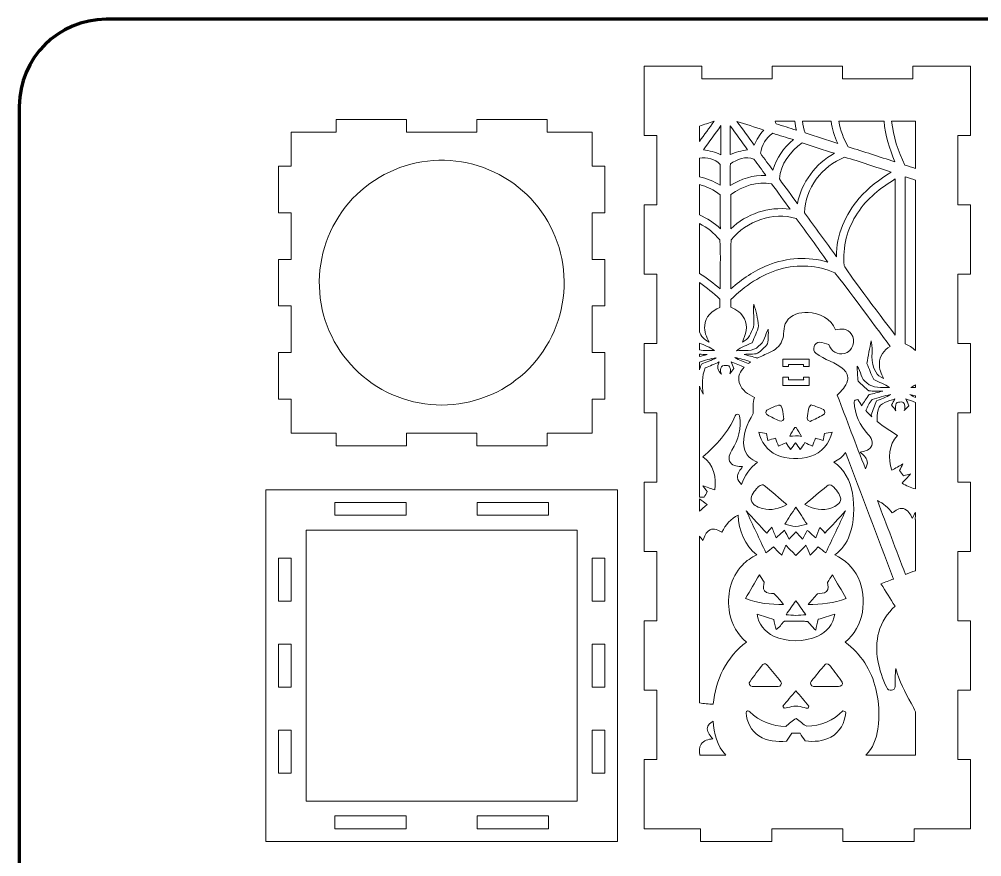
# Model space of a CAD drawing. Header units: centimetres. Extents: x 3.2 to 56.2, y -80.4 to -3.5.
# Drawn here: x 3.19 to 26.67, y -63.33 to -42.9 of the extents above; entities that cross this region are included whole.
import ezdxf

# ---------------------------------------------------------------- set-up
doc = ezdxf.new("R2010")
doc.units = ezdxf.units.CM
doc.header["$MEASUREMENT"] = 0

msp = doc.modelspace()

# ---------------------------------------------------------------- linework, layer by layer
at = {"color": 250, "lineweight": 18, "true_color": 0x231f20}
for points in [[(26.393, -52.501), (26.393, -50.81), (26.083, -50.81), (26.083, -49.119), (26.393, -49.119), (26.393, -47.428), (26.083, -47.428), (26.083, -45.737), (26.393, -45.737), (26.393, -44.046), (24.988, -44.046), (24.988, -44.356), (23.272, -44.356), (23.272, -44.046), (21.557, -44.046), (21.557, -44.356), (19.842, -44.356), (19.842, -44.046), (18.436, -44.046), (18.436, -45.737), (18.746, -45.737), (18.746, -47.428), (18.436, -47.428), (18.436, -49.119), (18.746, -49.119), (18.746, -50.81), (18.436, -50.81), (18.436, -52.501), (18.746, -52.501), (18.746, -54.192), (18.436, -54.192), (18.436, -55.883), (18.746, -55.883), (18.746, -57.574), (18.436, -57.574), (18.436, -59.264), (18.746, -59.264), (18.746, -60.955), (18.436, -60.955), (18.436, -62.646), (19.811, -62.646), (19.811, -62.956), (21.547, -62.956), (21.547, -62.646), (23.283, -62.646), (23.283, -62.956), (25.019, -62.956), (25.019, -62.646), (26.393, -62.646), (26.393, -60.955), (26.083, -60.955), (26.083, -59.264), (26.393, -59.264), (26.393, -57.574), (26.083, -57.574), (26.083, -55.883), (26.393, -55.883), (26.393, -54.192), (26.083, -54.192), (26.083, -52.501), (26.393, -52.501)], [(9.827, -45.657), (10.923, -45.657), (10.923, -45.347), (12.638, -45.347), (12.638, -45.657), (14.353, -45.657), (14.353, -45.347), (16.068, -45.347), (16.068, -45.657), (17.164, -45.657), (17.164, -46.484), (17.474, -46.484), (17.474, -47.621), (17.164, -47.621), (17.164, -48.757), (17.474, -48.757), (17.474, -49.894), (17.164, -49.894), (17.164, -51.031), (17.474, -51.031), (17.474, -52.167), (17.164, -52.167), (17.164, -52.994), (16.068, -52.994), (16.068, -53.304), (14.353, -53.304), (14.353, -52.994), (12.638, -52.994), (12.638, -53.304), (10.923, -53.304), (10.923, -52.994), (9.827, -52.994), (9.827, -52.167), (9.517, -52.167), (9.517, -51.031), (9.827, -51.031), (9.827, -49.894), (9.517, -49.894), (9.517, -48.757), (9.827, -48.757), (9.827, -47.621), (9.517, -47.621), (9.517, -46.484), (9.827, -46.484), (9.827, -45.657), (9.827, -45.657)], [(12.218, -46.627), (12.345, -46.57), (12.474, -46.519), (12.606, -46.475), (12.739, -46.437), (12.875, -46.405), (13.011, -46.379), (13.149, -46.36), (13.287, -46.347), (13.426, -46.34), (13.565, -46.34), (13.704, -46.347), (13.842, -46.36), (13.98, -46.379), (14.116, -46.405), (14.252, -46.437), (14.385, -46.475), (14.517, -46.519), (14.646, -46.57), (14.773, -46.627), (14.897, -46.689), (15.019, -46.757), (15.137, -46.831), (15.251, -46.91), (15.361, -46.994), (15.468, -47.083), (15.57, -47.178), (15.668, -47.276), (15.761, -47.38), (15.849, -47.487), (15.932, -47.599), (16.009, -47.714), (16.082, -47.833), (16.148, -47.954), (16.209, -48.079), (16.264, -48.207), (16.313, -48.337), (16.356, -48.469), (16.393, -48.603), (16.424, -48.739), (16.448, -48.876), (16.465, -49.014), (16.477, -49.152), (16.482, -49.291), (16.48, -49.43), (16.472, -49.569), (16.457, -49.707), (16.436, -49.844), (16.409, -49.981), (16.376, -50.115), (16.336, -50.248), (16.29, -50.38), (16.238, -50.508), (16.18, -50.635), (16.116, -50.758), (16.046, -50.879), (15.971, -50.996), (15.891, -51.109), (15.805, -51.218), (15.715, -51.324), (15.619, -51.425), (15.519, -51.522), (15.415, -51.613), (15.307, -51.7), (15.194, -51.782), (15.078, -51.858), (14.958, -51.929), (14.836, -51.994), (14.71, -52.054), (14.582, -52.107), (14.451, -52.155), (14.319, -52.196), (14.184, -52.231), (14.048, -52.26), (13.911, -52.283), (13.773, -52.299), (13.634, -52.309), (13.495, -52.312), (13.357, -52.309), (13.218, -52.299), (13.08, -52.283), (12.943, -52.26), (12.807, -52.231), (12.672, -52.196), (12.54, -52.155), (12.409, -52.107), (12.281, -52.054), (12.155, -51.994), (12.033, -51.929), (11.913, -51.858), (11.797, -51.782), (11.684, -51.7), (11.576, -51.613), (11.472, -51.522), (11.372, -51.425), (11.276, -51.324), (11.186, -51.218), (11.1, -51.109), (11.02, -50.996), (10.945, -50.879), (10.875, -50.758), (10.811, -50.635), (10.753, -50.508), (10.701, -50.38), (10.655, -50.248), (10.615, -50.115), (10.582, -49.981), (10.555, -49.844), (10.534, -49.707), (10.519, -49.569), (10.511, -49.43), (10.509, -49.291), (10.514, -49.152), (10.526, -49.014), (10.543, -48.876), (10.567, -48.739), (10.598, -48.603), (10.635, -48.469), (10.678, -48.337), (10.727, -48.207), (10.782, -48.079), (10.843, -47.954), (10.909, -47.833), (10.982, -47.714), (11.059, -47.599), (11.142, -47.487), (11.23, -47.38), (11.323, -47.276), (11.421, -47.178), (11.523, -47.083), (11.63, -46.994), (11.74, -46.91), (11.854, -46.831), (11.972, -46.757), (12.094, -46.689), (12.218, -46.627)], [(17.784, -54.38), (9.207, -54.38), (9.207, -62.956), (17.784, -62.956), (17.784, -54.38)], [(10.892, -55), (10.892, -54.69), (12.628, -54.69), (12.628, -55), (10.892, -55), (10.892, -55)], [(14.363, -54.69), (16.099, -54.69), (16.099, -55), (14.363, -55), (14.363, -54.69), (14.363, -54.69)], [(16.802, -61.975), (16.802, -55.361), (10.189, -55.361), (10.189, -61.975), (16.802, -61.975), (16.802, -61.975)], [(9.517, -57.096), (9.517, -56.048), (9.827, -56.048), (9.827, -57.096), (9.517, -57.096), (9.517, -57.096)], [(17.474, -57.096), (17.164, -57.096), (17.164, -56.048), (17.474, -56.048), (17.474, -57.096), (17.474, -57.096)], [(9.827, -59.192), (9.517, -59.192), (9.517, -58.144), (9.827, -58.144), (9.827, -59.192), (9.827, -59.192)], [(17.164, -59.192), (17.164, -58.144), (17.474, -58.144), (17.474, -59.192), (17.164, -59.192), (17.164, -59.192)], [(9.517, -60.24), (9.827, -60.24), (9.827, -61.288), (9.517, -61.288), (9.517, -60.24), (9.517, -60.24)], [(17.474, -61.288), (17.164, -61.288), (17.164, -60.24), (17.474, -60.24), (17.474, -61.288), (17.474, -61.288)], [(12.628, -62.336), (12.628, -62.646), (10.892, -62.646), (10.892, -62.336), (12.628, -62.336), (12.628, -62.336)], [(14.363, -62.646), (14.363, -62.336), (16.099, -62.336), (16.099, -62.646), (14.363, -62.646), (14.363, -62.646)]]:
    msp.add_lwpolyline(points, dxfattribs=at)
at = {"color": 240, "lineweight": 211, "true_color": 0xed1c24}
msp.add_open_spline([(5.311, -42.9), (5.311, -42.9), (54.087, -42.9), (54.087, -42.9), (55.253, -42.9), (56.207, -43.854), (56.207, -45.02), (56.207, -45.02), (56.207, -78.267), (56.207, -78.267), (56.207, -79.433), (55.253, -80.387), (54.087, -80.387), (54.087, -80.387), (5.311, -80.387), (5.311, -80.387), (4.145, -80.387), (3.191, -79.433), (3.191, -78.267), (3.191, -78.267), (3.191, -45.02), (3.191, -45.02), (3.191, -43.854), (4.145, -42.9), (5.311, -42.9)], degree=3, knots=[0, 0, 0, 0, 1, 1, 1, 2, 2, 2, 3, 3, 3, 4, 4, 4, 5, 5, 5, 6, 6, 6, 7, 7, 7, 8, 8, 8, 8], dxfattribs=at)
at = {"color": 250, "lineweight": 18, "true_color": 0x231f20}
for points, knots in [([(20.139, -45.39), (20.022, -45.556), (19.899, -45.717), (19.78, -45.882), (19.78, -45.882), (19.78, -45.508), (19.78, -45.508), (19.898, -45.468), (20.017, -45.429), (20.136, -45.39), (20.136, -45.39), (20.139, -45.39), (20.139, -45.39)], [0, 0, 0, 0, 1, 1, 1, 2, 2, 2, 3, 3, 3, 4, 4, 4, 4]), ([(20.304, -46.204), (20.17, -46.14), (20.025, -46.105), (19.878, -46.089), (20.02, -45.892), (20.162, -45.694), (20.304, -45.495), (20.3, -45.732), (20.3, -45.968), (20.304, -46.204)], [0, 0, 0, 0, 1, 1, 1, 2, 2, 2, 3, 3, 3, 3]), ([(20.956, -46.086), (20.809, -46.106), (20.665, -46.138), (20.532, -46.203), (20.536, -45.968), (20.534, -45.733), (20.534, -45.498), (20.676, -45.693), (20.813, -45.891), (20.956, -46.086)], [0, 0, 0, 0, 1, 1, 1, 2, 2, 2, 3, 3, 3, 3]), ([(21.349, -45.602), (21.255, -45.714), (21.175, -45.837), (21.118, -45.971), (20.979, -45.776), (20.836, -45.584), (20.693, -45.392), (20.913, -45.457), (21.129, -45.534), (21.349, -45.602)], [0, 0, 0, 0, 1, 1, 1, 2, 2, 2, 3, 3, 3, 3]), ([(22.147, -45.608), (21.981, -45.555), (21.817, -45.499), (21.65, -45.451), (21.642, -45.43), (21.635, -45.41), (21.63, -45.39), (21.63, -45.39), (22.108, -45.39), (22.108, -45.39), (22.116, -45.463), (22.129, -45.536), (22.147, -45.608)], [0, 0, 0, 0, 1, 1, 1, 2, 2, 2, 3, 3, 3, 4, 4, 4, 4]), ([(22.36, -45.672), (22.332, -45.58), (22.309, -45.486), (22.296, -45.39), (22.296, -45.39), (22.996, -45.39), (22.996, -45.39), (23.02, -45.577), (23.073, -45.76), (23.158, -45.932), (22.893, -45.843), (22.624, -45.765), (22.36, -45.672)], [0, 0, 0, 0, 1, 1, 1, 2, 2, 2, 3, 3, 3, 4, 4, 4, 4]), ([(23.412, -46.015), (23.302, -45.822), (23.215, -45.609), (23.179, -45.39), (23.179, -45.39), (24.285, -45.39), (24.285, -45.39), (24.311, -45.732), (24.417, -46.062), (24.547, -46.378), (24.17, -46.254), (23.792, -46.131), (23.412, -46.015)], [0, 0, 0, 0, 1, 1, 1, 2, 2, 2, 3, 3, 3, 4, 4, 4, 4]), ([(25.05, -46.537), (24.965, -46.51), (24.879, -46.483), (24.794, -46.456), (24.63, -46.124), (24.506, -45.76), (24.47, -45.39), (24.47, -45.39), (25.05, -45.39), (25.05, -45.39), (25.05, -45.39), (25.05, -46.537), (25.05, -46.537)], [0, 0, 0, 0, 1, 1, 1, 2, 2, 2, 3, 3, 3, 4, 4, 4, 4]), ([(22.073, -45.837), (21.839, -46.031), (21.66, -46.287), (21.572, -46.579), (21.469, -46.444), (21.369, -46.307), (21.269, -46.171), (21.303, -45.975), (21.399, -45.79), (21.57, -45.68), (21.737, -45.733), (21.903, -45.79), (22.073, -45.837)], [0, 0, 0, 0, 1, 1, 1, 2, 2, 2, 3, 3, 3, 4, 4, 4, 4]), ([(23.075, -46.171), (22.611, -46.424), (22.272, -46.879), (22.172, -47.399), (22.031, -47.194), (21.87, -47.002), (21.735, -46.793), (21.75, -46.429), (22.005, -46.123), (22.287, -45.914), (22.549, -46), (22.81, -46.092), (23.075, -46.171)], [0, 0, 0, 0, 1, 1, 1, 2, 2, 2, 3, 3, 3, 4, 4, 4, 4]), ([(21.403, -46.714), (21.095, -46.694), (20.793, -46.796), (20.534, -46.959), (20.534, -46.782), (20.533, -46.606), (20.536, -46.43), (20.699, -46.32), (20.913, -46.229), (21.106, -46.312), (21.218, -46.435), (21.302, -46.582), (21.403, -46.714)], [0, 0, 0, 0, 1, 1, 1, 2, 2, 2, 3, 3, 3, 4, 4, 4, 4]), ([(20.29, -46.946), (20.131, -46.853), (19.959, -46.78), (19.78, -46.741), (19.78, -46.741), (19.78, -46.287), (19.78, -46.287), (19.961, -46.272), (20.168, -46.297), (20.285, -46.447), (20.297, -46.613), (20.286, -46.78), (20.29, -46.946)], [0, 0, 0, 0, 1, 1, 1, 2, 2, 2, 3, 3, 3, 4, 4, 4, 4]), ([(23.125, -48.692), (22.873, -48.329), (22.593, -47.985), (22.346, -47.619), (22.354, -47.027), (22.776, -46.483), (23.321, -46.267), (23.705, -46.368), (24.08, -46.512), (24.461, -46.628), (24.178, -46.811), (23.899, -47.006), (23.68, -47.265), (23.338, -47.656), (23.115, -48.167), (23.125, -48.692)], [0, 0, 0, 0, 1, 1, 1, 2, 2, 2, 3, 3, 3, 4, 4, 4, 5, 5, 5, 5]), ([(20.292, -48.009), (20.141, -47.87), (19.967, -47.756), (19.78, -47.673), (19.78, -47.673), (19.78, -46.933), (19.78, -46.933), (19.963, -46.98), (20.137, -47.068), (20.29, -47.18), (20.291, -47.456), (20.288, -47.733), (20.292, -48.009)], [0, 0, 0, 0, 1, 1, 1, 2, 2, 2, 3, 3, 3, 4, 4, 4, 4]), ([(21.993, -47.532), (21.468, -47.468), (20.925, -47.644), (20.545, -48.012), (20.549, -47.734), (20.545, -47.455), (20.548, -47.177), (20.831, -46.975), (21.187, -46.839), (21.538, -46.919), (21.706, -47.11), (21.833, -47.334), (21.993, -47.532)], [0, 0, 0, 0, 1, 1, 1, 2, 2, 2, 3, 3, 3, 4, 4, 4, 4]), ([(23.312, -48.91), (23.266, -48.461), (23.388, -48.002), (23.639, -47.628), (23.864, -47.275), (24.202, -47.015), (24.553, -46.797), (24.556, -48.066), (24.552, -49.336), (24.555, -50.605), (24.141, -50.055), (23.352, -49.016), (23.312, -48.91)], [0, 0, 0, 0, 1, 1, 1, 2, 2, 2, 3, 3, 3, 4, 4, 4, 4]), ([(25.05, -50.978), (24.98, -50.908), (24.891, -50.855), (24.798, -50.822), (24.8, -49.462), (24.797, -48.103), (24.8, -46.744), (24.883, -46.77), (24.967, -46.797), (25.05, -46.824), (25.05, -46.824), (25.05, -50.978), (25.05, -50.978)], [0, 0, 0, 0, 1, 1, 1, 2, 2, 2, 3, 3, 3, 4, 4, 4, 4]), ([(22.912, -48.824), (22.436, -48.684), (21.915, -48.713), (21.456, -48.9), (21.117, -49.03), (20.817, -49.24), (20.546, -49.479), (20.555, -49.079), (20.531, -48.678), (20.557, -48.28), (20.929, -47.826), (21.576, -47.586), (22.143, -47.763), (22.41, -48.108), (22.655, -48.471), (22.912, -48.824)], [0, 0, 0, 0, 1, 1, 1, 2, 2, 2, 3, 3, 3, 4, 4, 4, 5, 5, 5, 5]), ([(20.275, -48.281), (20.31, -48.677), (20.278, -49.08), (20.29, -49.479), (20.132, -49.338), (19.961, -49.21), (19.78, -49.101), (19.78, -49.101), (19.78, -47.882), (19.78, -47.882), (19.97, -47.98), (20.141, -48.116), (20.275, -48.281)], [0, 0, 0, 0, 1, 1, 1, 2, 2, 2, 3, 3, 3, 4, 4, 4, 4]), ([(23.391, -51.713), (23.417, -51.617), (23.375, -51.514), (23.304, -51.448), (23.109, -51.263), (22.826, -51.218), (22.623, -51.047), (22.514, -50.971), (22.583, -50.783), (22.71, -50.778), (22.788, -50.783), (22.863, -50.81), (22.938, -50.835), (22.984, -50.992), (23.154, -51.102), (23.317, -51.054), (23.521, -51.011), (23.614, -50.735), (23.481, -50.575), (23.399, -50.452), (23.231, -50.434), (23.1, -50.479), (22.999, -50.208), (22.707, -50.058), (22.43, -50.052), (22.234, -50.043), (22.014, -50.104), (21.903, -50.278), (21.81, -50.419), (21.865, -50.6), (21.795, -50.749), (21.745, -50.885), (21.621, -50.974), (21.494, -51.032), (21.392, -51.078), (21.287, -51.119), (21.187, -51.169), (21.187, -51.169), (21.183, -51.161), (21.183, -51.161), (21.079, -51.134), (20.975, -51.107), (20.873, -51.077), (20.981, -51.064), (21.096, -51.082), (21.201, -51.05), (21.291, -50.984), (21.375, -50.905), (21.445, -50.816), (21.462, -50.698), (21.465, -50.577), (21.46, -50.458), (21.384, -50.598), (21.372, -50.782), (21.226, -50.874), (21.086, -51.023), (20.863, -50.964), (20.683, -50.987), (20.798, -50.898), (20.938, -50.85), (21.071, -50.791), (21.12, -50.653), (21.193, -50.521), (21.225, -50.377), (21.2, -50.199), (21.17, -50.018), (21.106, -49.849), (21.089, -50.036), (21.129, -50.227), (21.097, -50.413), (21.043, -50.556), (20.981, -50.714), (20.828, -50.775), (20.91, -50.601), (20.977, -50.39), (20.877, -50.207), (20.817, -50.067), (20.681, -49.986), (20.548, -49.927), (20.546, -49.864), (20.546, -49.8), (20.546, -49.737), (20.889, -49.411), (21.286, -49.125), (21.749, -48.997), (22.184, -48.871), (22.666, -48.897), (23.08, -49.088), (23.172, -49.168), (24.06, -50.379), (24.434, -50.88), (24.285, -50.97), (24.168, -51.116), (24.174, -51.299), (24.156, -51.43), (24.216, -51.551), (24.275, -51.663), (24.195, -51.628), (24.11, -51.588), (24.083, -51.498), (23.927, -51.274), (24.029, -50.995), (23.973, -50.746), (23.93, -50.928), (23.901, -51.112), (23.864, -51.295), (23.924, -51.424), (23.966, -51.563), (24.034, -51.688), (24.159, -51.758), (24.301, -51.796), (24.416, -51.885), (24.231, -51.87), (24.01, -51.914), (23.866, -51.769), (23.714, -51.683), (23.726, -51.491), (23.632, -51.364), (23.629, -51.487), (23.642, -51.609), (23.653, -51.731), (23.738, -51.81), (23.819, -51.894), (23.913, -51.964), (24.024, -51.978), (24.138, -51.969), (24.251, -51.972), (24.141, -52.003), (24.029, -52.029), (23.92, -52.057), (23.868, -52.148), (23.785, -52.231), (23.744, -52.328), (23.709, -52.279), (23.676, -52.229), (23.646, -52.176), (23.606, -52.182), (23.546, -52.184), (23.558, -52.242), (23.567, -52.532), (23.694, -52.812), (23.892, -53.021), (23.971, -53.103), (24.036, -53.236), (23.966, -53.342), (23.903, -53.422), (23.795, -53.44), (23.702, -53.462), (23.774, -53.522), (23.851, -53.59), (23.873, -53.686), (23.892, -53.75), (23.853, -53.811), (23.834, -53.869), (23.592, -53.275), (23.377, -52.669), (23.142, -52.071), (23.246, -51.97), (23.355, -51.859), (23.391, -51.713)], [0, 0, 0, 0, 1, 1, 1, 2, 2, 2, 3, 3, 3, 4, 4, 4, 5, 5, 5, 6, 6, 6, 7, 7, 7, 8, 8, 8, 9, 9, 9, 10, 10, 10, 11, 11, 11, 12, 12, 12, 13, 13, 13, 14, 14, 14, 15, 15, 15, 16, 16, 16, 17, 17, 17, 18, 18, 18, 19, 19, 19, 20, 20, 20, 21, 21, 21, 22, 22, 22, 23, 23, 23, 24, 24, 24, 25, 25, 25, 26, 26, 26, 27, 27, 27, 28, 28, 28, 29, 29, 29, 30, 30, 30, 31, 31, 31, 32, 32, 32, 33, 33, 33, 34, 34, 34, 35, 35, 35, 36, 36, 36, 37, 37, 37, 38, 38, 38, 39, 39, 39, 40, 40, 40, 41, 41, 41, 42, 42, 42, 43, 43, 43, 44, 44, 44, 45, 45, 45, 46, 46, 46, 47, 47, 47, 48, 48, 48, 49, 49, 49, 50, 50, 50, 51, 51, 51, 52, 52, 52, 53, 53, 53, 53]), ([(20.279, -49.726), (20.277, -49.794), (20.276, -49.863), (20.275, -49.931), (20.09, -50.004), (19.922, -50.163), (19.911, -50.372), (19.89, -50.516), (19.954, -50.65), (20.02, -50.774), (19.895, -50.72), (19.822, -50.631), (19.78, -50.525), (19.78, -50.525), (19.78, -49.326), (19.78, -49.326), (19.957, -49.444), (20.123, -49.58), (20.279, -49.726)], [0, 0, 0, 0, 1, 1, 1, 2, 2, 2, 3, 3, 3, 4, 4, 4, 5, 5, 5, 6, 6, 6, 6]), ([(20.15, -50.981), (20.031, -50.975), (19.898, -50.993), (19.78, -50.965), (19.78, -50.965), (19.78, -50.799), (19.78, -50.799), (19.907, -50.851), (20.035, -50.903), (20.15, -50.981)], [0, 0, 0, 0, 1, 1, 1, 2, 2, 2, 3, 3, 3, 3]), ([(19.967, -51.082), (19.904, -51.098), (19.842, -51.112), (19.78, -51.126), (19.78, -51.126), (19.78, -51.069), (19.78, -51.069), (19.842, -51.072), (19.904, -51.077), (19.967, -51.082)], [0, 0, 0, 0, 1, 1, 1, 2, 2, 2, 3, 3, 3, 3]), ([(20.191, -51.163), (20.075, -51.22), (19.953, -51.265), (19.833, -51.311), (19.815, -51.359), (19.797, -51.406), (19.78, -51.454), (19.78, -51.454), (19.78, -51.266), (19.78, -51.266), (19.914, -51.223), (20.049, -51.173), (20.191, -51.163)], [0, 0, 0, 0, 1, 1, 1, 2, 2, 2, 3, 3, 3, 4, 4, 4, 4]), ([(21.03, -51.259), (21.011, -51.272), (20.992, -51.286), (20.974, -51.3), (20.861, -51.259), (20.747, -51.219), (20.647, -51.152), (20.776, -51.178), (20.905, -51.213), (21.03, -51.259)], [0, 0, 0, 0, 1, 1, 1, 2, 2, 2, 3, 3, 3, 3]), ([(20.869, -53.354), (20.902, -53.523), (21.041, -53.647), (21.197, -53.707), (21.009, -53.84), (20.881, -54.037), (20.805, -54.251), (20.763, -54.201), (20.708, -54.149), (20.712, -54.077), (20.703, -53.974), (20.776, -53.89), (20.835, -53.814), (20.731, -53.808), (20.605, -53.808), (20.537, -53.714), (20.473, -53.62), (20.518, -53.497), (20.573, -53.409), (20.731, -53.167), (20.81, -52.865), (20.76, -52.577), (20.756, -52.516), (20.664, -52.517), (20.653, -52.573), (20.495, -52.975), (20.187, -53.294), (19.866, -53.573), (20.123, -53.749), (20.208, -54.089), (20.155, -54.384), (20.058, -54.349), (19.962, -54.313), (19.864, -54.279), (19.899, -54.327), (19.935, -54.375), (19.971, -54.423), (19.946, -54.469), (19.922, -54.516), (19.899, -54.562), (19.859, -54.56), (19.819, -54.558), (19.78, -54.556), (19.78, -54.556), (19.78, -51.848), (19.78, -51.848), (19.807, -51.916), (19.839, -51.982), (19.871, -52.048), (19.858, -51.832), (19.826, -51.61), (19.924, -51.406), (20.037, -51.357), (20.151, -51.309), (20.265, -51.261), (20.204, -51.372), (20.223, -51.48), (20.316, -51.56), (20.277, -51.469), (20.293, -51.322), (20.427, -51.344), (20.551, -51.332), (20.548, -51.464), (20.522, -51.55), (20.555, -51.506), (20.59, -51.463), (20.624, -51.42), (20.6, -51.367), (20.578, -51.313), (20.557, -51.26), (20.663, -51.302), (20.769, -51.345), (20.875, -51.389), (20.78, -51.487), (20.708, -51.619), (20.751, -51.758), (20.827, -51.989), (20.967, -52.034), (21.121, -52.126), (21.075, -52.252), (21.09, -52.387), (21.093, -52.517), (20.948, -52.768), (20.814, -53.056), (20.869, -53.354)], [0, 0, 0, 0, 1, 1, 1, 2, 2, 2, 3, 3, 3, 4, 4, 4, 5, 5, 5, 6, 6, 6, 7, 7, 7, 8, 8, 8, 9, 9, 9, 10, 10, 10, 11, 11, 11, 12, 12, 12, 13, 13, 13, 14, 14, 14, 15, 15, 15, 16, 16, 16, 17, 17, 17, 18, 18, 18, 19, 19, 19, 20, 20, 20, 21, 21, 21, 22, 22, 22, 23, 23, 23, 24, 24, 24, 25, 25, 25, 26, 26, 26, 27, 27, 27, 28, 28, 28, 28]), ([(21.817, -51.374), (21.816, -51.286), (21.816, -51.282), (21.816, -51.194), (22.029, -51.193), (22.242, -51.194), (22.455, -51.194), (22.455, -51.282), (22.455, -51.287), (22.454, -51.375), (22.409, -51.375), (22.366, -51.374), (22.322, -51.374), (22.322, -51.33), (22.322, -51.37), (22.323, -51.326), (22.201, -51.325), (22.078, -51.325), (21.956, -51.325), (21.955, -51.369), (21.954, -51.331), (21.954, -51.375), (21.908, -51.375), (21.862, -51.374), (21.817, -51.374)], [0, 0, 0, 0, 1, 1, 1, 2, 2, 2, 3, 3, 3, 4, 4, 4, 5, 5, 5, 6, 6, 6, 7, 7, 7, 8, 8, 8, 8]), ([(21.816, -51.832), (21.816, -51.744), (21.815, -51.718), (21.816, -51.63), (21.862, -51.63), (21.908, -51.63), (21.955, -51.631), (21.955, -51.672), (21.955, -51.652), (21.955, -51.694), (22.078, -51.693), (22.201, -51.694), (22.324, -51.694), (22.323, -51.652), (22.322, -51.673), (22.322, -51.631), (22.366, -51.631), (22.411, -51.631), (22.455, -51.631), (22.455, -51.719), (22.455, -51.744), (22.454, -51.832), (22.242, -51.833), (22.029, -51.833), (21.816, -51.832)], [0, 0, 0, 0, 1, 1, 1, 2, 2, 2, 3, 3, 3, 4, 4, 4, 5, 5, 5, 6, 6, 6, 7, 7, 7, 8, 8, 8, 8]), ([(24.94, -51.884), (24.975, -51.859), (25.012, -51.838), (25.05, -51.818), (25.05, -51.818), (25.05, -51.882), (25.05, -51.882), (25.013, -51.883), (24.976, -51.883), (24.94, -51.884)], [0, 0, 0, 0, 1, 1, 1, 2, 2, 2, 3, 3, 3, 3]), ([(23.84, -52.448), (23.875, -52.351), (23.922, -52.259), (23.996, -52.179), (24.144, -52.133), (24.29, -52.082), (24.443, -52.056), (24.336, -52.123), (24.216, -52.163), (24.099, -52.207), (24.054, -52.321), (24.013, -52.437), (23.973, -52.553), (23.978, -52.57), (23.984, -52.586), (23.99, -52.603), (23.937, -52.554), (23.887, -52.502), (23.84, -52.448)], [0, 0, 0, 0, 1, 1, 1, 2, 2, 2, 3, 3, 3, 4, 4, 4, 5, 5, 5, 6, 6, 6, 6]), ([(25.05, -52.125), (25.002, -52.105), (24.955, -52.082), (24.91, -52.055), (24.957, -52.062), (25.003, -52.072), (25.05, -52.084), (25.05, -52.084), (25.05, -52.125), (25.05, -52.125)], [0, 0, 0, 0, 1, 1, 1, 2, 2, 2, 3, 3, 3, 3]), ([(21.424, -52.435), (21.489, -52.396), (21.562, -52.373), (21.632, -52.342), (21.678, -52.327), (21.737, -52.286), (21.777, -52.335), (21.815, -52.418), (21.819, -52.513), (21.836, -52.602), (21.857, -52.658), (21.792, -52.734), (21.734, -52.699), (21.635, -52.654), (21.537, -52.604), (21.44, -52.553), (21.396, -52.531), (21.392, -52.469), (21.424, -52.435)], [0, 0, 0, 0, 1, 1, 1, 2, 2, 2, 3, 3, 3, 4, 4, 4, 5, 5, 5, 6, 6, 6, 6]), ([(22.425, -52.519), (22.444, -52.455), (22.431, -52.372), (22.487, -52.325), (22.487, -52.325), (22.51, -52.308), (22.51, -52.308), (22.612, -52.336), (22.71, -52.38), (22.806, -52.424), (22.859, -52.449), (22.855, -52.532), (22.801, -52.554), (22.695, -52.608), (22.591, -52.664), (22.482, -52.71), (22.381, -52.698), (22.41, -52.586), (22.425, -52.519)], [0, 0, 0, 0, 1, 1, 1, 2, 2, 2, 3, 3, 3, 4, 4, 4, 5, 5, 5, 6, 6, 6, 6]), ([(24.12, -52.716), (24.112, -52.62), (24.111, -52.524), (24.144, -52.431), (24.173, -52.238), (24.401, -52.227), (24.548, -52.163), (24.521, -52.212), (24.495, -52.261), (24.469, -52.31), (24.502, -52.356), (24.536, -52.403), (24.571, -52.45), (24.548, -52.372), (24.554, -52.219), (24.673, -52.239), (24.8, -52.213), (24.814, -52.358), (24.778, -52.446), (24.815, -52.406), (24.853, -52.367), (24.891, -52.328), (24.865, -52.272), (24.84, -52.218), (24.816, -52.163), (24.896, -52.188), (24.973, -52.219), (25.05, -52.252), (25.05, -52.252), (25.05, -54.354), (25.05, -54.354), (24.934, -54.329), (24.823, -54.281), (24.725, -54.217), (24.794, -54.141), (24.866, -54.069), (24.932, -53.992), (24.875, -54.006), (24.818, -54.021), (24.762, -54.035), (24.729, -53.993), (24.695, -53.951), (24.661, -53.91), (24.689, -53.856), (24.718, -53.802), (24.745, -53.748), (24.654, -53.799), (24.565, -53.852), (24.475, -53.903), (24.371, -53.62), (24.395, -53.277), (24.614, -53.054), (24.444, -52.953), (24.275, -52.843), (24.12, -52.716)], [0, 0, 0, 0, 1, 1, 1, 2, 2, 2, 3, 3, 3, 4, 4, 4, 5, 5, 5, 6, 6, 6, 7, 7, 7, 8, 8, 8, 9, 9, 9, 10, 10, 10, 11, 11, 11, 12, 12, 12, 13, 13, 13, 14, 14, 14, 15, 15, 15, 16, 16, 16, 17, 17, 17, 18, 18, 18, 18]), ([(22.797, -53.173), (22.808, -53.118), (22.818, -53.064), (22.829, -53.009), (22.891, -52.998), (22.954, -52.986), (23.017, -52.975), (22.962, -53.246), (22.76, -53.479), (22.496, -53.562), (22.226, -53.643), (21.923, -53.641), (21.663, -53.526), (21.439, -53.427), (21.282, -53.212), (21.229, -52.976), (21.292, -52.986), (21.355, -52.998), (21.419, -53.009), (21.429, -53.064), (21.439, -53.119), (21.45, -53.174), (21.512, -53.156), (21.574, -53.138), (21.636, -53.12), (21.66, -53.184), (21.685, -53.247), (21.709, -53.311), (21.771, -53.284), (21.834, -53.257), (21.896, -53.231), (21.931, -53.286), (21.968, -53.341), (22.004, -53.395), (22.044, -53.341), (22.084, -53.287), (22.127, -53.235), (22.166, -53.289), (22.204, -53.343), (22.242, -53.397), (22.279, -53.341), (22.316, -53.284), (22.354, -53.228), (22.414, -53.257), (22.475, -53.285), (22.536, -53.314), (22.561, -53.249), (22.587, -53.185), (22.612, -53.121), (22.674, -53.138), (22.735, -53.155), (22.797, -53.173)], [0, 0, 0, 0, 1, 1, 1, 2, 2, 2, 3, 3, 3, 4, 4, 4, 5, 5, 5, 6, 6, 6, 7, 7, 7, 8, 8, 8, 9, 9, 9, 10, 10, 10, 11, 11, 11, 12, 12, 12, 13, 13, 13, 14, 14, 14, 15, 15, 15, 16, 16, 16, 17, 17, 17, 17]), ([(21.984, -53.068), (22.016, -52.995), (22.06, -52.926), (22.108, -52.863), (22.116, -52.862), (22.13, -52.862), (22.137, -52.862), (22.19, -52.929), (22.231, -53.004), (22.27, -53.079), (22.175, -53.05), (22.077, -53.077), (21.984, -53.068)], [0, 0, 0, 0, 1, 1, 1, 2, 2, 2, 3, 3, 3, 4, 4, 4, 4]), ([(23.062, -53.702), (23.176, -53.653), (23.278, -53.575), (23.342, -53.466), (23.732, -54.497), (24.127, -55.526), (24.516, -56.557), (24.413, -56.594), (24.311, -56.632), (24.21, -56.672), (24.324, -56.855), (24.439, -57.037), (24.554, -57.22), (24.369, -57.39), (24.218, -57.604), (24.156, -57.85), (24.033, -58.306), (24.154, -58.789), (24.351, -59.206), (24.384, -59.303), (24.555, -59.284), (24.559, -59.179), (24.56, -59.033), (24.552, -58.887), (24.573, -58.742), (24.648, -59.042), (24.795, -59.317), (24.946, -59.584), (24.991, -59.659), (25.024, -59.729), (25.05, -59.795), (25.05, -59.795), (25.05, -60.851), (25.05, -60.851), (24.646, -60.851), (24.243, -60.85), (23.84, -60.851), (24.01, -60.682), (24.102, -60.45), (24.133, -60.215), (24.173, -59.889), (24.164, -59.555), (24.085, -59.235), (23.977, -58.785), (23.714, -58.371), (23.339, -58.097), (23.796, -57.726), (23.889, -57.037), (23.65, -56.518), (23.537, -56.274), (23.329, -56.082), (23.087, -55.968), (23.248, -55.843), (23.374, -55.673), (23.444, -55.481), (23.564, -55.158), (23.565, -54.801), (23.511, -54.464), (23.462, -54.167), (23.319, -53.872), (23.062, -53.702)], [0, 0, 0, 0, 1, 1, 1, 2, 2, 2, 3, 3, 3, 4, 4, 4, 5, 5, 5, 6, 6, 6, 7, 7, 7, 8, 8, 8, 9, 9, 9, 10, 10, 10, 11, 11, 11, 12, 12, 12, 13, 13, 13, 14, 14, 14, 15, 15, 15, 16, 16, 16, 17, 17, 17, 18, 18, 18, 19, 19, 19, 20, 20, 20, 20]), ([(21.176, -54.351), (21.221, -54.301), (21.291, -54.222), (21.362, -54.276), (21.548, -54.427), (21.73, -54.583), (21.91, -54.741), (21.735, -54.838), (21.524, -54.894), (21.326, -54.837), (21.226, -54.809), (21.109, -54.772), (21.058, -54.673), (21.011, -54.552), (21.101, -54.437), (21.176, -54.351)], [0, 0, 0, 0, 1, 1, 1, 2, 2, 2, 3, 3, 3, 4, 4, 4, 5, 5, 5, 5]), ([(22.354, -54.741), (22.534, -54.591), (22.709, -54.436), (22.89, -54.288), (22.925, -54.251), (22.987, -54.246), (23.022, -54.285), (23.116, -54.369), (23.208, -54.472), (23.227, -54.602), (23.22, -54.719), (23.107, -54.783), (23.008, -54.818), (22.793, -54.901), (22.55, -54.852), (22.354, -54.741)], [0, 0, 0, 0, 1, 1, 1, 2, 2, 2, 3, 3, 3, 4, 4, 4, 5, 5, 5, 5]), ([(19.78, -54.598), (19.842, -54.644), (19.904, -54.69), (19.966, -54.737), (19.896, -54.8), (19.837, -54.856), (19.78, -54.9), (19.78, -54.9), (19.78, -54.598), (19.78, -54.598)], [0, 0, 0, 0, 1, 1, 1, 2, 2, 2, 3, 3, 3, 3]), ([(24.976, -55.071), (24.998, -55.027), (25.02, -54.978), (25.05, -54.936), (25.05, -54.936), (25.05, -55.035), (25.05, -55.035), (25.038, -55.059), (25.035, -55.082), (25.047, -55.101), (25.047, -55.101), (25.05, -55.105), (25.05, -55.105), (25.05, -55.105), (25.05, -56.352), (25.05, -56.352), (24.969, -56.384), (24.888, -56.415), (24.807, -56.446), (24.58, -55.844), (24.349, -55.244), (24.123, -54.642), (24.267, -54.711), (24.389, -54.819), (24.485, -54.945), (24.562, -54.888), (24.652, -54.815), (24.756, -54.839), (24.865, -54.868), (24.93, -54.975), (24.976, -55.071)], [0, 0, 0, 0, 1, 1, 1, 2, 2, 2, 3, 3, 3, 4, 4, 4, 5, 5, 5, 6, 6, 6, 7, 7, 7, 8, 8, 8, 9, 9, 9, 10, 10, 10, 10]), ([(20.924, -54.896), (21.092, -55.075), (21.258, -55.255), (21.423, -55.437), (21.464, -55.389), (21.505, -55.341), (21.547, -55.294), (21.582, -55.38), (21.616, -55.466), (21.651, -55.553), (21.718, -55.49), (21.787, -55.429), (21.855, -55.367), (21.892, -55.438), (21.931, -55.509), (21.968, -55.58), (22.024, -55.523), (22.08, -55.465), (22.133, -55.405), (22.188, -55.463), (22.242, -55.522), (22.297, -55.581), (22.335, -55.51), (22.375, -55.44), (22.413, -55.369), (22.481, -55.43), (22.549, -55.491), (22.617, -55.551), (22.653, -55.466), (22.686, -55.381), (22.721, -55.295), (22.762, -55.341), (22.803, -55.388), (22.844, -55.434), (23.01, -55.255), (23.178, -55.077), (23.342, -54.895), (23.186, -55.237), (23.026, -55.577), (22.863, -55.916), (22.801, -55.87), (22.741, -55.822), (22.681, -55.773), (22.615, -55.841), (22.549, -55.908), (22.481, -55.973), (22.447, -55.892), (22.414, -55.811), (22.38, -55.731), (22.299, -55.815), (22.218, -55.899), (22.135, -55.981), (22.052, -55.898), (21.97, -55.815), (21.886, -55.733), (21.854, -55.812), (21.82, -55.892), (21.788, -55.971), (21.721, -55.906), (21.654, -55.84), (21.588, -55.773), (21.527, -55.821), (21.466, -55.87), (21.405, -55.918), (21.244, -55.578), (21.083, -55.237), (20.924, -54.896)], [0, 0, 0, 0, 1, 1, 1, 2, 2, 2, 3, 3, 3, 4, 4, 4, 5, 5, 5, 6, 6, 6, 7, 7, 7, 8, 8, 8, 9, 9, 9, 10, 10, 10, 11, 11, 11, 12, 12, 12, 13, 13, 13, 14, 14, 14, 15, 15, 15, 16, 16, 16, 17, 17, 17, 18, 18, 18, 19, 19, 19, 20, 20, 20, 21, 21, 21, 22, 22, 22, 22]), ([(21.863, -55.217), (21.954, -55.08), (22.041, -54.939), (22.133, -54.802), (22.228, -54.938), (22.313, -55.081), (22.407, -55.218), (22.313, -55.236), (22.221, -55.266), (22.126, -55.276), (22.037, -55.261), (21.95, -55.236), (21.863, -55.217)], [0, 0, 0, 0, 1, 1, 1, 2, 2, 2, 3, 3, 3, 4, 4, 4, 4]), ([(20.725, -55), (20.746, -55.364), (20.879, -55.745), (21.183, -55.969), (21.051, -56.03), (20.927, -56.11), (20.828, -56.217), (20.531, -56.518), (20.443, -56.975), (20.515, -57.381), (20.561, -57.661), (20.716, -57.914), (20.929, -58.097), (20.446, -58.446), (20.166, -59.024), (20.12, -59.61), (20.006, -59.605), (19.892, -59.595), (19.78, -59.578), (19.78, -59.578), (19.78, -55.507), (19.78, -55.507), (19.812, -55.542), (19.84, -55.583), (19.867, -55.62), (19.9, -55.52), (19.938, -55.404), (20.041, -55.356), (20.14, -55.307), (20.242, -55.368), (20.331, -55.411), (20.418, -55.239), (20.547, -55.082), (20.725, -55)], [0, 0, 0, 0, 1, 1, 1, 2, 2, 2, 3, 3, 3, 4, 4, 4, 5, 5, 5, 6, 6, 6, 7, 7, 7, 8, 8, 8, 9, 9, 9, 10, 10, 10, 11, 11, 11, 11]), ([(20.908, -57.03), (21.019, -56.837), (21.131, -56.645), (21.244, -56.454), (21.282, -56.513), (21.323, -56.57), (21.358, -56.631), (21.362, -56.702), (21.319, -56.784), (21.372, -56.845), (21.425, -56.914), (21.522, -56.907), (21.6, -56.909), (21.682, -56.995), (21.761, -57.084), (21.836, -57.177), (21.523, -57.171), (21.199, -57.158), (20.908, -57.03)], [0, 0, 0, 0, 1, 1, 1, 2, 2, 2, 3, 3, 3, 4, 4, 4, 5, 5, 5, 6, 6, 6, 6]), ([(22.879, -56.862), (22.95, -56.808), (22.913, -56.711), (22.904, -56.637), (22.944, -56.576), (22.985, -56.515), (23.026, -56.454), (23.136, -56.647), (23.251, -56.837), (23.361, -57.031), (23.068, -57.155), (22.745, -57.173), (22.432, -57.176), (22.507, -57.089), (22.582, -56.999), (22.661, -56.915), (22.733, -56.898), (22.821, -56.919), (22.879, -56.862)], [0, 0, 0, 0, 1, 1, 1, 2, 2, 2, 3, 3, 3, 4, 4, 4, 5, 5, 5, 6, 6, 6, 6]), ([(21.894, -57.426), (21.973, -57.312), (22.054, -57.199), (22.134, -57.086), (22.215, -57.198), (22.293, -57.314), (22.376, -57.426), (22.216, -57.447), (22.054, -57.448), (21.894, -57.426)], [0, 0, 0, 0, 1, 1, 1, 2, 2, 2, 3, 3, 3, 3]), ([(21.853, -57.587), (22.017, -57.589), (22.181, -57.587), (22.345, -57.588), (22.378, -57.59), (22.421, -57.58), (22.442, -57.614), (22.502, -57.678), (22.559, -57.744), (22.618, -57.807), (22.637, -57.718), (22.655, -57.629), (22.674, -57.539), (22.809, -57.498), (22.943, -57.453), (23.08, -57.417), (23.05, -57.653), (22.883, -57.856), (22.667, -57.95), (22.33, -58.098), (21.927, -58.098), (21.591, -57.946), (21.378, -57.851), (21.216, -57.647), (21.189, -57.413), (21.324, -57.456), (21.46, -57.497), (21.595, -57.54), (21.612, -57.623), (21.624, -57.712), (21.65, -57.79), (21.729, -57.747), (21.783, -57.65), (21.853, -57.587)], [0, 0, 0, 0, 1, 1, 1, 2, 2, 2, 3, 3, 3, 4, 4, 4, 5, 5, 5, 6, 6, 6, 7, 7, 7, 8, 8, 8, 9, 9, 9, 10, 10, 10, 11, 11, 11, 11]), ([(21.015, -59.054), (21.116, -58.915), (21.217, -58.775), (21.327, -58.644), (21.363, -58.601), (21.419, -58.63), (21.445, -58.668), (21.552, -58.799), (21.665, -58.926), (21.766, -59.061), (21.806, -59.105), (21.758, -59.179), (21.703, -59.177), (21.492, -59.178), (21.28, -59.18), (21.068, -59.176), (21.01, -59.177), (20.971, -59.096), (21.015, -59.054)], [0, 0, 0, 0, 1, 1, 1, 2, 2, 2, 3, 3, 3, 4, 4, 4, 5, 5, 5, 6, 6, 6, 6]), ([(22.508, -59.052), (22.62, -58.912), (22.732, -58.769), (22.854, -58.637), (22.896, -58.597), (22.954, -58.645), (22.979, -58.685), (23.07, -58.817), (23.176, -58.938), (23.262, -59.073), (23.299, -59.124), (23.23, -59.188), (23.176, -59.177), (22.973, -59.178), (22.77, -59.179), (22.567, -59.176), (22.505, -59.182), (22.459, -59.095), (22.508, -59.052)], [0, 0, 0, 0, 1, 1, 1, 2, 2, 2, 3, 3, 3, 4, 4, 4, 5, 5, 5, 6, 6, 6, 6]), ([(21.816, -59.657), (21.922, -59.533), (22.026, -59.409), (22.132, -59.285), (22.238, -59.408), (22.349, -59.527), (22.446, -59.657), (22.443, -59.67), (22.437, -59.697), (22.434, -59.71), (22.301, -59.697), (22.169, -59.627), (22.036, -59.669), (21.973, -59.684), (21.91, -59.698), (21.846, -59.71), (21.839, -59.697), (21.823, -59.67), (21.816, -59.657)], [0, 0, 0, 0, 1, 1, 1, 2, 2, 2, 3, 3, 3, 4, 4, 4, 5, 5, 5, 6, 6, 6, 6]), ([(20.919, -59.821), (20.923, -59.772), (20.985, -59.756), (21.011, -59.796), (21.238, -60.027), (21.564, -60.145), (21.885, -60.151), (21.971, -60.089), (22.044, -60.003), (22.141, -59.961), (22.234, -60.014), (22.303, -60.107), (22.402, -60.149), (22.728, -60.142), (23.058, -60.012), (23.281, -59.77), (23.307, -59.781), (23.349, -59.781), (23.349, -59.82), (23.33, -60.057), (23.205, -60.297), (22.989, -60.41), (22.798, -60.511), (22.57, -60.538), (22.36, -60.502), (22.313, -60.445), (22.277, -60.378), (22.236, -60.317), (22.168, -60.316), (22.101, -60.316), (22.034, -60.317), (21.991, -60.382), (21.949, -60.447), (21.903, -60.51), (21.674, -60.53), (21.429, -60.511), (21.232, -60.383), (21.042, -60.262), (20.938, -60.04), (20.919, -59.821)], [0, 0, 0, 0, 1, 1, 1, 2, 2, 2, 3, 3, 3, 4, 4, 4, 5, 5, 5, 6, 6, 6, 7, 7, 7, 8, 8, 8, 9, 9, 9, 10, 10, 10, 11, 11, 11, 12, 12, 12, 13, 13, 13, 13]), ([(19.974, -60.208), (19.975, -60.12), (20.05, -60.067), (20.113, -60.02), (20.134, -60.318), (20.204, -60.636), (20.428, -60.85), (20.217, -60.851), (20.006, -60.852), (19.795, -60.849), (19.781, -60.762), (19.77, -60.663), (19.825, -60.587), (19.887, -60.494), (20.001, -60.465), (20.106, -60.454), (20.045, -60.383), (19.983, -60.305), (19.974, -60.208)], [0, 0, 0, 0, 1, 1, 1, 2, 2, 2, 3, 3, 3, 4, 4, 4, 5, 5, 5, 6, 6, 6, 6])]:
    msp.add_open_spline(points, degree=3, knots=knots, dxfattribs=at)

doc.saveas('drawing.dxf')
